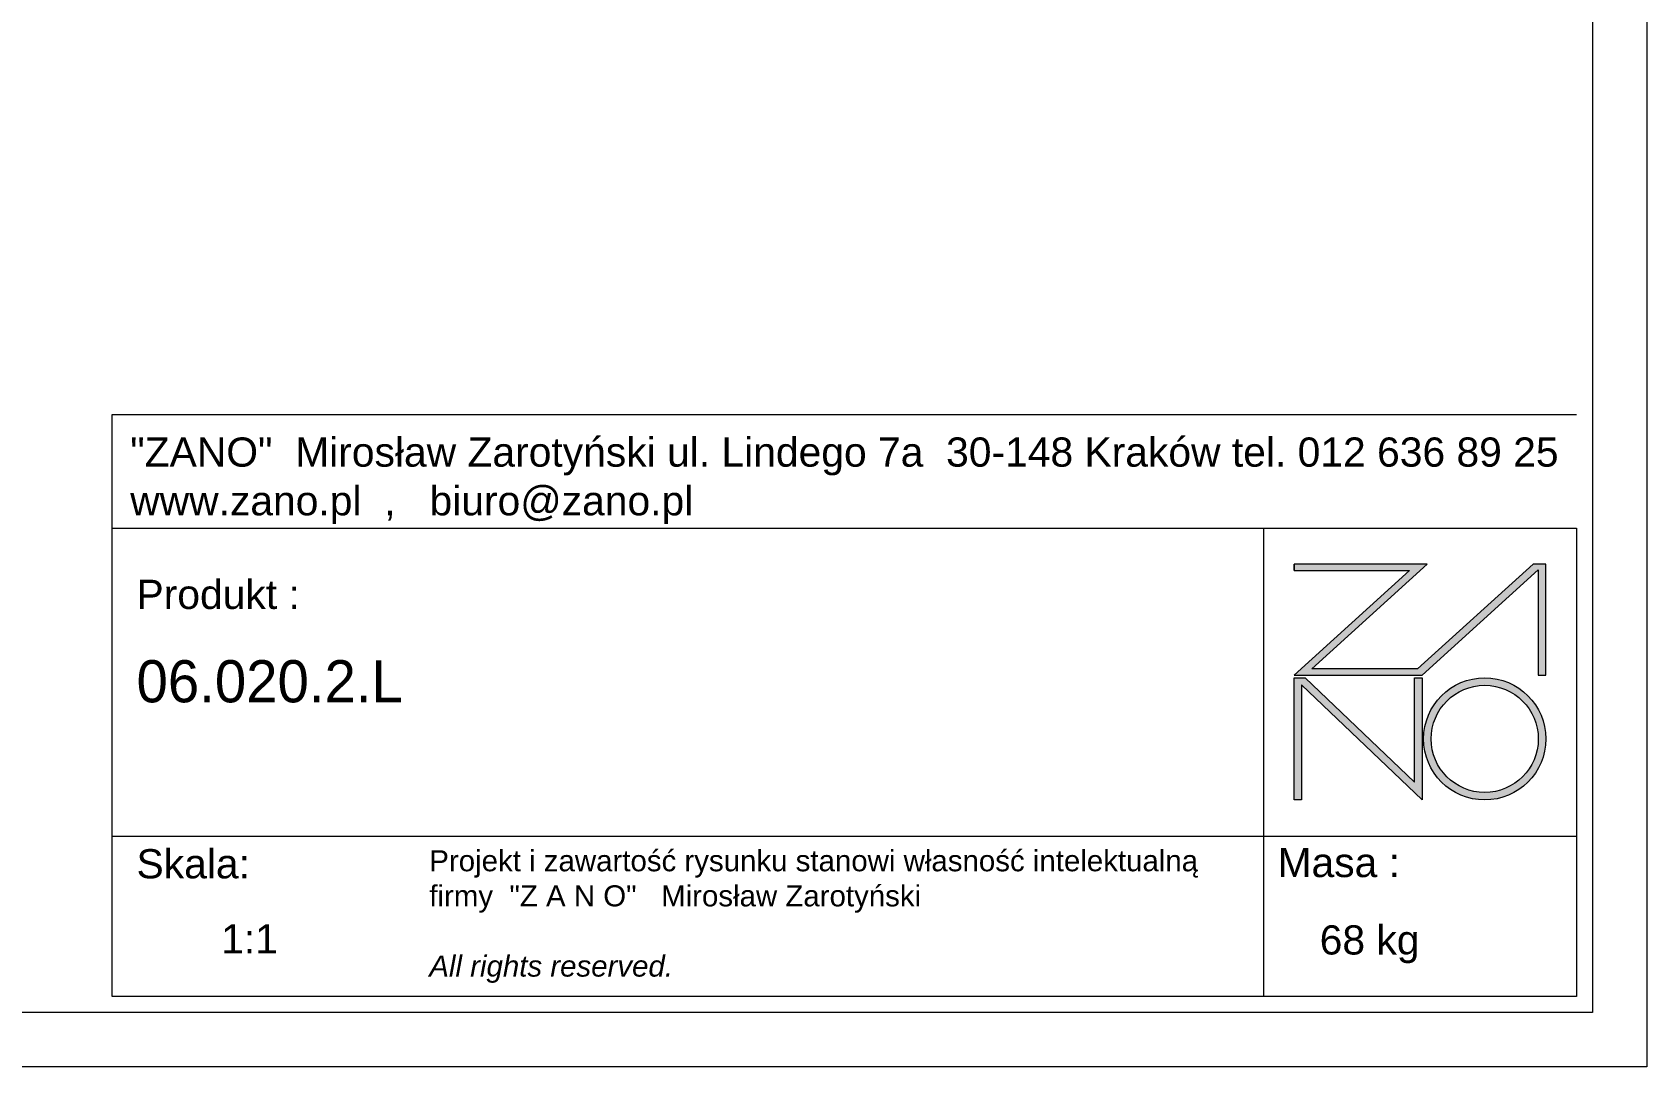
# Model space of a CAD drawing. Header units: inches. Extents: x 12 to 4610, y 7 to 3258.
# Drawn here: x 2311 to 4610, y 7 to 1481 of the extents above; entities that cross this region are included whole.
import ezdxf

# ---------------------------------------------------------------- set-up
doc = ezdxf.new("R2010")
doc.units = ezdxf.units.IN
doc.header["$MEASUREMENT"] = 0
doc.layers.add('tabelka', color=155, linetype='Continuous')
doc.styles.get("Standard").update_dxf_attribs({"font": 'arial.ttf'})

# ---------------------------------------------------------------- blocks, each defined once
blk = doc.blocks.new('zano')
at = {"layer": 'Defpoints', "lineweight": 5}
for points in [[(6270.2, 3716.2), (6270.2, 3707.4), (6434.8, 3707.4), (6270.2, 3558.4), (6452.4, 3558.4), (6617.9, 3708.2), (6617.9, 3558.4), (6628.6, 3558.4), (6628.6, 3716.2), (6610.7, 3716.2), (6446.1, 3567.2), (6295.4, 3567.2), (6459.9, 3716.2), (6270.2, 3716.2), (6270.2, 3707.4)], [(6270.2, 3554.4), (6286.2, 3554.4), (6441.7, 3405.6), (6441.7, 3554.4), (6452.4, 3554.4), (6452.4, 3380.5), (6281, 3544.6), (6281, 3380.5), (6270.2, 3380.5)]]:
    blk.add_hatch(color=251, dxfattribs=at).paths.add_polyline_path(points)
h = blk.add_hatch(color=251, dxfattribs=at)
h.paths.add_polyline_path([(6454.7, 3467.4, 1), (6628.6, 3467.4, 1)])
h.paths.add_polyline_path([(6617.9, 3467.4, -1), (6465.4, 3467.4, -1)], flags=16)
at = {"layer": 'Defpoints', "color": 251, "lineweight": 5}
blk.add_lwpolyline([(6434.8, 3707.4), (6270.2, 3558.4), (6452.4, 3558.4), (6617.9, 3708.2), (6617.9, 3558.4), (6628.6, 3558.4), (6628.6, 3716.2), (6610.7, 3716.2), (6446.1, 3567.2), (6295.4, 3567.2), (6459.9, 3716.2), (6270.2, 3716.2), (6270.2, 3707.4), (6432.1, 3707.4)], dxfattribs=at)
for points in [[(6270.2, 3716.2), (6270.2, 3707.4), (6434.8, 3707.4), (6270.2, 3558.4), (6452.4, 3558.4), (6617.9, 3708.2), (6617.9, 3558.4), (6628.6, 3558.4), (6628.6, 3716.2), (6610.7, 3716.2), (6446.1, 3567.2), (6295.4, 3567.2), (6459.9, 3716.2), (6270.2, 3716.2), (6270.2, 3707.4)], [(6270.2, 3554.4), (6286.2, 3554.4), (6441.7, 3405.6), (6441.7, 3554.4), (6452.4, 3554.4), (6452.4, 3380.5), (6281, 3544.6), (6281, 3380.5), (6270.2, 3380.5)]]:
    blk.add_lwpolyline(points, close=True, dxfattribs=at)
for radius in [87, 76.3]:
    blk.add_circle((6541.7, 3467.4), radius, dxfattribs=at)

msp = doc.modelspace()

# ---------------------------------------------------------------- linework, layer by layer
at = {"layer": 'tabelka', "lineweight": 5}
for p, q in [((2425.1, 936.4), (4510.1, 936.4)), ((2425.1, 936.4), (4510.1, 936.4)), ((2425.1, 774.7), (2425.1, 936.4)), ((4064.2, 774.7), (4064.2, 336.1)), ((2425.1, 336.1), (4510.1, 336.1)), ((4064.2, 336.1), (4064.2, 107.5))]:
    msp.add_line(p, q, dxfattribs=at)
for points in [[(12.5, 3258.3), (4610.1, 3258.3), (4610.1, 7.5), (12.5, 7.5)], [(89.9, 3180.9), (4532.7, 3180.9), (4532.7, 84.9), (89.9, 84.9)], [(2425.1, 774.7), (4510.1, 774.7), (4510.1, 107.5), (2425.1, 107.5)]]:
    msp.add_lwpolyline(points, close=True, dxfattribs=at)

# ---------------------------------------------------------------- block references
msp.add_blockref('zano', (-2162.3, -2992.9))

# ---------------------------------------------------------------- texts
at = {"layer": 'tabelka', "lineweight": 5, "attachment_point": 1}
for s, insert, char_height, width in [('{\\fArial|b0|i0|c238|p34;"ZANO"  Mirosław Zarotyński ul. Lindego 7a  30-148 Kraków tel. 012 636 89 25\\Pwww.zano.pl  ,   biuro@zano.pl}', (2450.7, 903.9), 41.595, 2040.38), ('{\\fArial|b0|i0|c238|p34;Produkt : }', (2459.7, 701.2), 41.595, 265.273), ('{\\fCentury Gothic|b0|i0|c238|p34;06.020.2.L}', (2459.7, 586.6), 60, 849.376), ('{\\fArial|b0|i0|c238|p34;Skala: }', (2459.7, 317.4), 41.595, 191.675), ('{\\fArial|b0|i0|c238|p34;Masa :}', (4084.4, 319.2), 41.595, 200.457), ('{\\fArial|b0|i0|c238|p34;1:1}', (2580.2, 210.5), 41.595, 42.482), ('{\\fArial|b0|i0|c238|p34;68 kg}', (4144.4, 208.9), 41.595, 290.547)]:
    msp.add_mtext(s, dxfattribs=dict(at, insert=insert, char_height=char_height, width=width))
at = {"layer": 'tabelka', "color": 1, "lineweight": 5, "insert": (2876.6, 315.9), "char_height": 30, "width": 1186.12, "attachment_point": 1}
msp.add_mtext('{\\fArial|b0|i0|c0|p34;Projekt i zawartość rysunku stanowi własność intelektualną firmy \\fArial|b0|i0|c238|p34; "Z A N O"   Mirosław Zarotyński\\fArial|b0|i1|c238|p34;\\P\\PAll rights reserved.}', dxfattribs=at)

doc.saveas('drawing.dxf')
